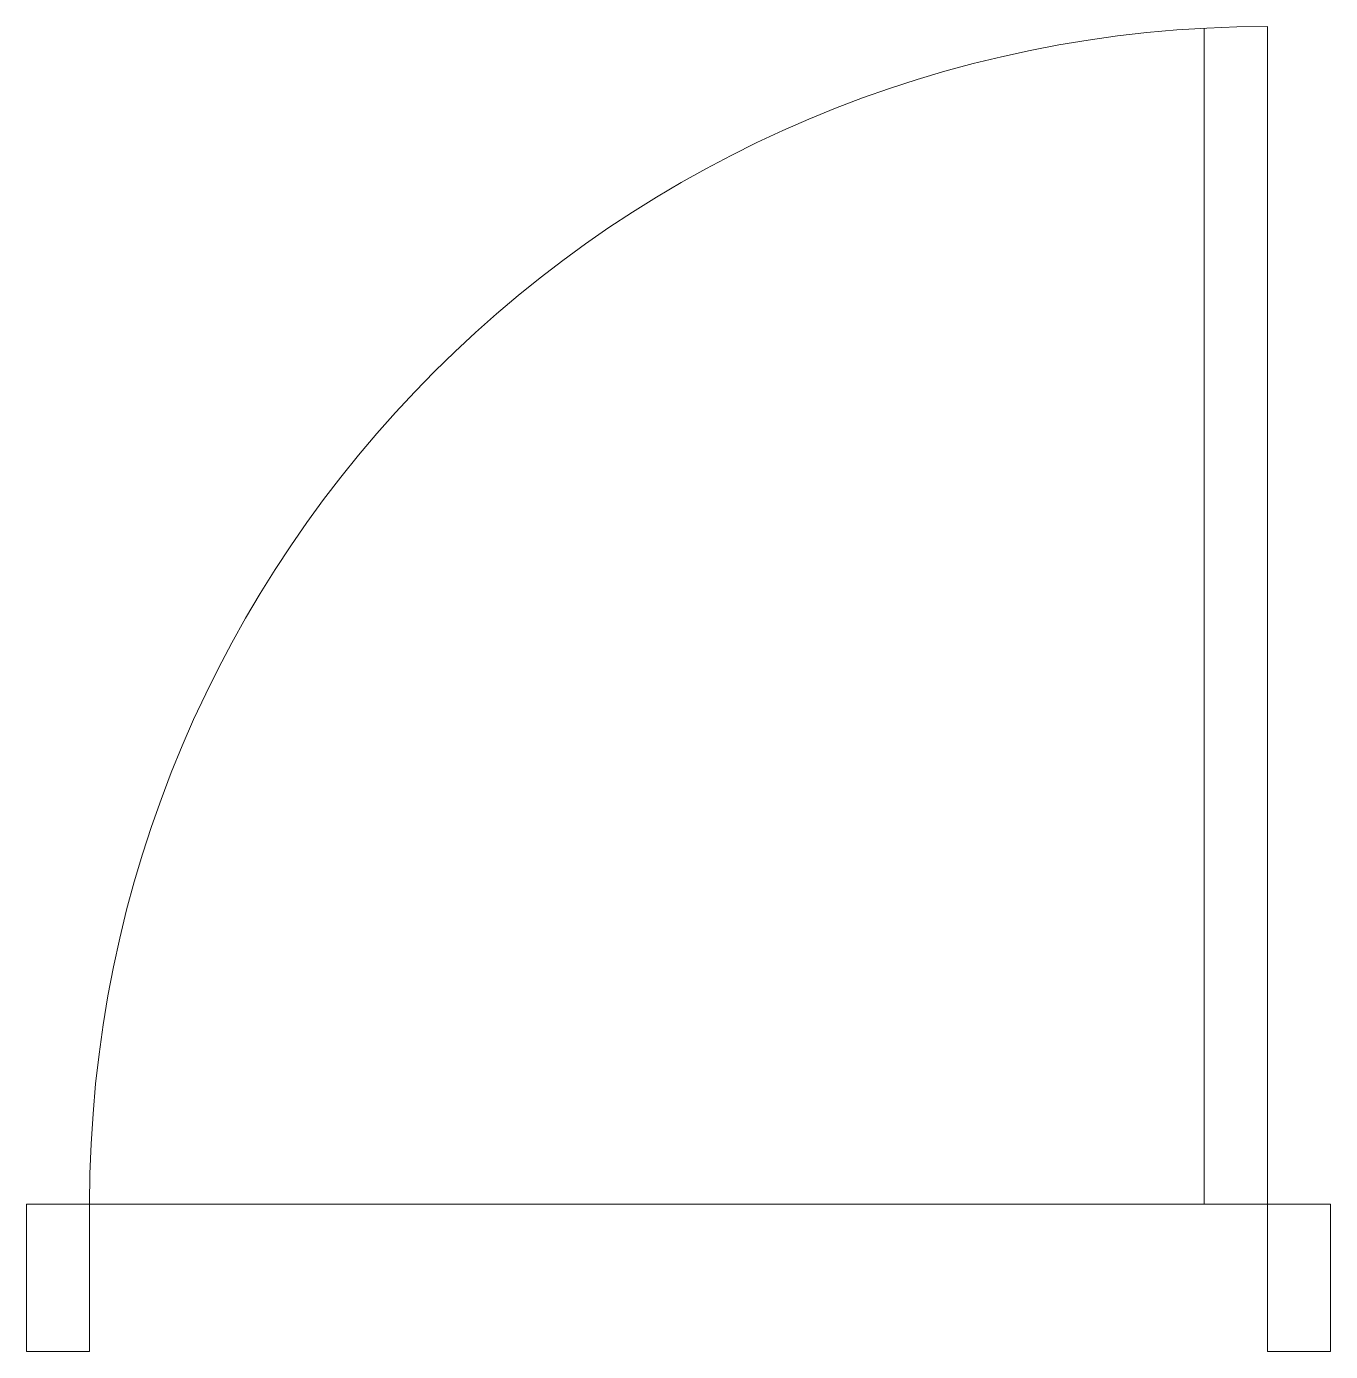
# Model space of a CAD drawing. Header units: inches. Extents: x 190.6 to 221.6, y 270.7 to 302.2.
import ezdxf

# ---------------------------------------------------------------- set-up
doc = ezdxf.new("R2010")
doc.units = ezdxf.units.IN
doc.header["$MEASUREMENT"] = 0
doc.layers.get('0').update_dxf_attribs({"color": 1, "lineweight": 9})

msp = doc.modelspace()

# ---------------------------------------------------------------- linework, layer by layer
at = {"lineweight": 5}
for p, q in [((218.631, 302.166), (218.631, 274.206)), ((220.131, 302.206), (220.131, 274.206)), ((190.631, 274.206), (190.631, 270.706)), ((192.131, 274.206), (190.631, 274.206)), ((192.131, 274.206), (220.131, 274.206)), ((192.131, 270.706), (192.131, 274.206)), ((220.131, 274.206), (220.131, 270.706)), ((221.631, 274.206), (220.131, 274.206)), ((221.631, 270.706), (221.631, 274.206)), ((190.631, 270.706), (192.131, 270.706)), ((220.131, 270.706), (221.631, 270.706))]:
    msp.add_line(p, q, dxfattribs=at)
msp.add_arc((220.131, 274.206), 28, 90, 180, dxfattribs=at)

doc.saveas('drawing.dxf')
